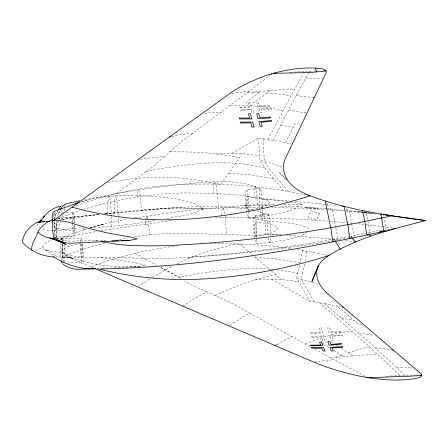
<?xml version="1.0" encoding="UTF-8"?>
<svg xmlns="http://www.w3.org/2000/svg" width="448" height="448" viewBox="0 0 448 448"><rect width="100%" height="100%" fill="white"/><g stroke="black" fill="none" stroke-linecap="round" stroke-linejoin="round"><path stroke-width="0.34" stroke-dasharray="2.24 1.68" d="M100.772 230.765L138.505 225.103L145.673 224.599L145.673 224.045A18.34 1.77 87.3 0 1 147.93 219.514M213.427 193.34L213.433 191.699A23.111 2.229 87.3 0 1 215.303 182.37A23.111 2.229 87.3 0 1 217.902 200.883L218.193 206.573L235.39 206.158L245.689 205.363M262.265 219.884L262.265 219.649A16.307 1.574 87.3 0 1 264.04 214.519A16.307 1.574 87.3 0 1 265.742 234.528L265.742 234.702M270.502 235.525L270.508 233.542A14.106 1.361 87.3 0 0 269.041 216.233A14.106 1.361 87.3 0 0 267.501 220.668L267.495 223.933A14.106 1.361 87.3 0 0 268.178 236.006M83.507 209.356L105.532 203.23L126.756 198.766L137.558 197.058L137.665 194.55A18.34 1.77 87.3 0 1 139.518 192.31A18.34 1.77 87.3 0 1 141.31 210.14L141.327 210.75L105.431 213.87M215.191 217.515L221.586 217.42L221.676 215.617M221.698 215.018L221.771 213.214A23.111 2.229 87.3 0 1 224.106 210.392A23.111 2.229 87.3 0 1 226.369 232.87L226.414 234.679M106.092 240.789L95.267 240.453L72.839 241.086A28.073 19.606 5.8 0 1 59.063 239.025L56.526 237.966L56.879 233.139A14.106 1.361 87.3 0 0 56.526 221.407M62.255 209.395L61.152 213.623M367.074 232.876L351.282 236.001L351.221 236.421A23.374 2.257 87.3 0 1 351.081 237.143M382.564 230.026L378.437 230.53L368.166 232.854A23.38 2.257 87.3 0 1 368.026 233.582M64.646 208.096L63.588 212.509M302.411 250.342L300.02 262.774M304.55 264.085L301.28 279.048L314.362 301.907M305.066 261.352L306.992 251.121M62.054 242.234A14.106 1.361 87.3 0 1 62.356 238.269L69.042 236.561L97.602 231.286M299.622 264.802L296.699 277.984L309.786 301.314L326.077 303.733L341.006 306.746M37.57 223.602L37.447 224.7L39.878 227.842M54.499 236.27L54.516 236.208A12.208 1.176 87.3 0 0 54.673 225.142A12.208 1.176 87.3 0 0 53.469 214.099M62.356 238.269L62.39 238.134A27.182 24.808 34.6 0 0 56.846 238.426M60.094 216.871L59.438 218.921M57.574 230.026L61.023 220.046M57.781 238.521L56.566 237.832M63.011 214.446L61.253 219.458M55.194 230.238L55.569 229.113A71.036 16.055 -70 0 1 56.185 227.231L58.268 221.855M285.55 142.638L295.282 123.267L300.944 124.466M273.101 140.258L293.731 100.156L308.902 72.442M268.106 139.446L289.845 97.754L303.537 73.371M53.598 218.988L57.635 211.042M60.172 210.28L56.913 216.742M309.21 71.91L309.551 71.305M60.878 239.12L62.989 236.998L86.778 228.922M221.071 184.318L242.178 153.72M164.259 156.626L153.849 165.911L133.549 180.824M140.235 159.432L151.799 157.584L164.567 156.615L182.022 141.198L248.528 91.846L270.245 75.051M247.755 217.459L261.391 216.81L284.564 212.475L293.048 209.446L302.193 204.17L291.99 202.222A55.849 8.053 5.7 0 0 290.343 201.992M269.959 90.518L254.363 102.581L245.952 102.256L261.05 91.286M229.785 325.545L238.095 319.698L249.586 313.096L310.895 347.071M277.116 344.63L282.828 341.169L291.99 336.661M182.79 306.163L195.81 297.707L207.038 291.844L233.111 303.862L249.586 313.096M116.458 193.631L133.515 180.841M149.537 279.093L138.706 286.166M232.03 153.278L258.535 138.124L274.826 140.549L290.987 143.842M202.328 209.496L204.154 208.818A1035.065 966.874 -17.4 0 1 263.53 207.497M152.533 277.301L172.172 266.302M307.317 232.182C301.498 235.732 295.03 238.213 288.322 239.422L269.55 242.777L255.909 243.426A14.106 1.361 87.3 0 1 253.865 221.318A14.106 1.361 87.3 0 1 256.312 223.418A14.106 1.361 87.3 0 1 255.909 243.426M80.926 243.55C74.178 244.597 66.332 245.851 61.438 251.138C66.942 256.088 75.13 256.458 82.102 256.889M261.218 207.609L266.364 205.145L269.853 202.339L266.09 199.858L260.837 197.921L246.932 196.403M255.634 236.41A7.056 0.683 87.3 0 0 255.836 226.402A7.056 0.683 87.3 0 0 254.61 225.355A7.056 0.683 87.3 0 0 255.634 236.41C263.194 235.06 272.395 234.338 278.012 228.306C271.897 222.83 262.702 222.981 255.086 222.37M215.034 295.506C234.618 286.703 254.822 278.572 275.979 274.607M58.811 221.234C42.011 227.41 70.868 231.386 73.948 230.922M177.139 263.816C194.197 255.444 212.302 249.234 230.922 245.414L238.263 243.942M322.218 343.616L326.329 342.138M46.967 250.97L45.175 249.738L51.498 251.462L62.188 252.47L67.48 255.685L72.834 258.21L62.614 257.382A27.182 24.808 34.6 0 1 42.879 246.954L36.848 250.253L34.367 250.942M57.568 218.798L80.181 210.47M336.123 357.358L341.947 355.152M305.491 344.098C320.359 337.915 335.871 332.388 352.033 331.162M348.393 352.75L361.71 348.561L369.611 346.853M61.919 219.901L73.422 217.47M80.914 201.936C117.964 191.654 156.374 187.029 194.544 183.12C216.479 181.401 239.646 179.385 260.299 188.731L246.658 189.381M83.502 229.942L86.643 228.967M104.742 243.001L78.646 250.617L65.044 255.842A7.84 0.431 -3 0 0 62.961 256.06M204.54 113.557L211.036 112.588L221.452 112.078M171.724 136.55L179.99 134.68L193.054 133.101M259.067 208.275L260.148 207.962M82.432 201.477L89.124 199.578M90.048 227.909L103.958 224.118L90.412 227.797M97.367 225.82L118.412 220.707L127.434 219.01M115.494 240.436L128.542 237.81M302.036 204.299L297.634 204.663L283.119 204.652M145.746 171.601L158.76 168.963L176.658 166.102L194.404 164.08L212.117 162.865L224.358 162.697L236.712 163.318L248.954 164.735L264.706 167.798M160.72 267.338L178.948 277.29L200.771 273.14L227.601 269.774L251.513 268.374L263.738 268.604L273.386 269.354M114.229 267.674L139.994 266.442L145.505 265.227L136.808 263.038L100.598 257.426L78.036 257.65A28.073 2.296 -1 0 1 64.865 257.494L62.614 257.382A7.745 0.426 -3 0 1 60.945 257.342M257.97 208.544L247.481 210.442A7.056 0.683 87.3 0 1 246.456 199.388A7.056 0.683 87.3 0 1 247.682 200.435A7.056 0.683 87.3 0 1 247.481 210.442M107.806 182.79C141.764 175.638 177.173 175.42 211.176 182.538L219.52 184.262M84.582 199.618C112.179 194.309 140.638 194.51 168.459 197.91C180.438 199.511 193.497 201.27 203.358 208.869L197.254 211.859A63.28 32.273 -0.2 0 1 187.785 214.782L164.903 218.954M350 236.247L308.958 243.522L273.224 248.797L229.74 253.87L188.586 257.348M348.97 237.871L334.751 240.386L334.365 239.159L334.27 239.82A23.391 2.257 87.3 0 1 334.13 240.542M349.653 237.742L353.679 236.992M145.673 224.599L159.449 222.258A544.684 452.178 4.4 0 1 171.226 220.623M333.418 240.615L326.743 241.769A1262.106 1178.957 -17.4 0 1 203.986 256.34L178.73 257.858A483.818 451.948 -17.4 0 1 132.132 257.947L100.598 257.426M154.812 220.612C133.269 224.157 111.552 226.845 89.729 227.735M134.355 236.863C150.954 233.912 167.849 233.397 184.671 233.279L249.889 235.295A92.092 29.697 5.8 0 0 259.017 235.066L270.508 234.248L281.714 234.254M137.558 197.058L160.894 194.135L182.997 192.886L214.032 193.362L237.238 195.014A92.092 31.287 6 0 1 246.848 196.33L259.358 198.744L280.801 200.799A55.849 8.053 5.7 0 1 287.566 201.617M134.551 217.834C173.488 213.097 213.259 203.633 252.532 209.675M62.11 219.503L99.501 214.491M231.902 93.358L234.063 93.061A9.559 8.932 -17.4 0 1 234.45 93.016L249.39 91.185M314.39 362.057L318.377 361.508A9.559 8.932 -17.4 0 1 318.763 361.463L333.704 359.632M105.235 213.819C135.974 210.655 166.762 207.402 197.674 206.741L218.182 206.573M330.691 357.98L355.874 355.488L377.748 354.312M244.714 205.464L262.27 204.31L274.641 204.478M247.374 92.697L272.586 90.317L294.493 89.23M57.702 218.585L97.888 214.502M104.838 213.802L116.654 212.604M65.223 217.818L98.319 214.542M141.327 210.75L155.411 209.401A544.684 148.96 -5 0 1 183.568 207.088M215.628 154.039C230.238 152.611 245.067 153.233 259.498 156.016M140.448 210.314L157.937 208.97L179.514 208.102L203.358 208.869L196.174 208.421A63.28 10.623 -2.5 0 0 185.735 208.258L183.702 208.264M255.198 280.017C269.808 278.594 284.631 279.216 299.068 281.999M386.086 376.32L392.98 375.855M394.358 375.771L405.238 375.2A200.922 188.373 -10.2 0 1 415.111 375.077M169.921 151.883C193.122 151.631 216.586 152.678 239.277 157.741M84.47 228.015C70.336 227.377 55.546 233.044 41.798 229.13M289.878 72.251L309.786 71.288A200.922 186.614 -24.2 0 1 316.305 70.952M53.648 212.979L63.045 212.531M66.433 212.369L73.209 212.044A12.208 1.176 87.3 0 1 74.883 224.61M254.817 215.348L268.453 214.698L256.29 210.566M54.594 237.278L74.155 236.342M61.174 238.974L81.368 238.011M67.402 263.021L82.314 262.31M102.39 268.24L107.268 268.005M139.994 266.442C115.982 268.094 91.638 265.138 68.897 257.163A25.194 1.921 17.6 0 1 65.044 255.842L92.719 267.669M221.586 217.42L237.098 217.375L249.648 217.969L267.501 220.965L286.63 222.712C294.577 224.045 303.57 224.577 310.162 229.544L310.184 229.992M210.006 243.768L228.939 243.701L249.172 244.429A479.17 447.602 -17.4 0 1 291.351 248.612M305.743 77.986L322.459 78.534M396.581 367.203L412.748 367.752M245.661 205.363L252.398 205.391A1093.646 1021.597 -17.4 0 1 269.982 205.744M230.496 105.314C248.063 105.006 265.916 106.042 282.867 110.953M296.178 95.547L312.9 97.58M375.43 347.872L392.823 350.011M363.698 211.344L364.588 212.358L366.498 212.934L370.222 233.839M62.026 243.578A14.106 1.361 87.3 0 0 62.121 249.822L62.625 257.382L63.722 257.438M252.812 92.098L259.442 92.456M261.29 198.957L261.834 198.996A1732.674 1618.646 -17.3 0 1 288.87 201.023M272.384 234.276L272.927 234.31A1732.674 1618.4 -17.6 0 1 277.782 234.64M248.623 217.907L256.357 218.002A1093.646 1021.597 -17.4 0 1 326.558 221.032L327.886 221.144M228.861 173.135L249.665 174.843L273.594 178.64M255.282 257.27L276.091 258.978L299.706 262.69M288.562 110.102L306.947 113.109M358.568 333.004L373.755 335.373M266.801 92.966L281.87 94.371L290.814 95.973M327.617 209.737L325.528 209.586A1035.065 966.874 -17.4 0 0 271.902 207.57M328.311 209.787L343.577 210.879M325.92 208.695L322.599 208.426A1093.646 1021.597 -17.4 0 0 278.768 206.024M326.581 208.751L363.3 212.212M330.54 221.357L351.534 223.194L349.485 211.378L347.575 210.588L346.074 208.723M280.829 125.132L293.278 127.26M341.46 318.175L353.909 320.303M345.66 211.03L361.676 212.486M362.354 212.548L373.302 213.685M358.165 223.843L381.746 226.503M325.119 204.394L317.229 203.588A1732.674 1618.646 -17.3 0 0 295.098 201.544M326.53 203.342L327.09 204.596L337.915 205.761M373.985 213.758L376.023 213.982M345.559 240.66L353.119 241.489M364.588 212.358L370.098 212.979M363.031 212.24L357.521 211.557L361.536 212.061M363.72 212.324L371.179 213.248M371.857 213.332L373.212 213.5M364.879 212.481L373.738 213.595M382.385 226.582L392.896 227.937M276.858 269.73L288.215 271.432L297.903 273.493M361.799 324.755L358.344 324.061L336.806 305.822M95.267 240.453L97.966 240.99M306.236 194.958L280.566 190.137A479.17 447.602 -17.4 0 0 230.429 184.75L210.19 184.016L189.907 184.106A336.543 314.373 -17.4 0 0 120.238 192.724L110.449 195.07A336.543 314.373 -17.4 0 0 75.824 205.761M326.945 255.058L299.314 249.816A479.17 447.602 -17.4 0 0 297.326 249.502M258.535 138.124L259.717 160.227L273.134 163.794L283.466 167.597M296.699 277.984L310.117 281.546L318.534 284.592M206.769 291.973L191.178 284.777L184.761 280.874M365.109 376.382L313.891 348.729M271.6 279.261L309.786 301.314M160.675 267.316L178.595 277.071M135.201 253.31L157.035 265.317M323.579 344.764L329.504 348.118M333.654 350.459L344.35 356.507M331.677 342.574L332.87 343.302M336.454 345.481L337.646 346.209M341.23 348.387L353.248 355.706M178.948 277.29L181.272 278.723M271.09 270.687L254.274 256.407M271.634 271.124L281.747 279.698M324.358 303.442L370.014 343.034L405.003 375.211M239.82 243.998L252.258 254.677M319.357 302.635L367.461 344.887L399.986 375.446M286.955 180.13L278.746 171.892L286.782 180.102M288.243 191.442L269.444 169.193L264.298 161.297L263.11 138.723M283.668 190.663L264.863 168.039L259.717 160.227M327.09 204.596L330.562 209.076L332.478 210.084L335.569 226.794M334.751 240.386L335.748 241.965M368.2 232.641L368.502 233.621M351.282 236.001L351.708 237.362M338.738 242.206L339.556 245.941M354.514 238.532L354.659 239.266M335.815 228.038L338.167 239.882L328.311 238.874A1732.674 1618.4 -17.6 0 0 286.793 235.29M351.658 223.815L354.206 236.841M386.098 230.009L383.886 217.062M383.617 215.432L383.684 215.83M62.586 257.006L62.614 257.382M118.149 215.522L116.81 199.73A17.366 1.674 87.3 0 0 115.606 195.894L114.778 200.01L114.464 212.834M149.391 234.73L149.218 231.33A18.34 1.77 87.3 0 0 148.03 220.08M118.227 217.532L118.474 225.585M262.354 207.575L262.259 203.986A14.106 1.361 87.3 0 0 260.49 189.011A14.106 1.361 87.3 0 0 259.336 197.966L259.431 201.561A14.106 1.361 87.3 0 0 259.846 208.18M257.488 204.669L257.482 204.411A16.307 1.574 87.3 0 0 255.433 187.102A16.307 1.574 87.3 0 0 254.1 197.456L254.106 197.646M64.826 205.066L64.87 206.886M42.879 246.954L42.862 245.767A27.182 24.808 34.6 0 1 53.295 239.249M177.974 245.868A336.543 314.373 -17.4 0 0 138.981 252.409L129.192 254.75A336.543 314.373 -17.4 0 0 90.793 266.846A336.543 314.373 -17.4 0 0 93.962 267.714M270.458 238.246A14.106 1.361 87.3 0 1 268.386 237.81M107.811 213.534A29.966 2.895 87.3 0 1 108.125 200.418L108.942 196.319A17.209 1.663 87.3 0 1 110.141 200.133L111.132 210.006A29.966 2.895 87.3 0 1 111.474 215.841M81.76 243.813A6.759 0.655 87.3 0 1 82.544 254.498A6.759 0.655 87.3 0 1 81.435 253.546A6.759 0.655 87.3 0 1 81.407 243.51M63.678 262.5A12.208 1.176 87.3 0 1 63.006 258.882L62.714 256.2A12.208 1.176 87.3 0 1 62.306 242.234M62.334 241.702A12.208 1.176 87.3 0 1 63.739 241.035M64.221 244.468A12.208 1.176 87.3 0 1 64.557 262.08M82.522 243.594A12.208 1.176 87.3 0 1 83.003 259.986A12.208 1.176 87.3 0 1 81.306 258.009L81.015 255.326A12.208 1.176 87.3 0 1 80.539 243.18M80.578 241.931A12.208 1.176 87.3 0 1 82.37 242.312M61.365 260.646A12.208 1.176 87.3 0 1 61.118 258.978L60.827 256.29A12.208 1.176 87.3 0 1 60.418 242.323M60.626 240.078A12.208 1.176 87.3 0 1 61.74 240.559M62.261 243.902A12.208 1.176 87.3 0 1 62.955 255.282L62.95 258.11A12.208 1.176 87.3 0 1 62.849 260.456M262.36 209.591A14.106 1.361 87.3 0 1 261.464 216.854A14.106 1.361 87.3 0 1 259.896 208.74M248.707 211.49A14.106 1.361 87.3 0 1 246.59 212.492M246.518 211.921A14.106 1.361 87.3 0 1 245.767 193.469A14.106 1.361 87.3 0 1 247.492 192.158A14.106 1.361 87.3 0 1 248.724 210.241M111.507 216.507A29.966 2.895 87.3 0 1 111.804 226.234M74.379 225.355A6.759 0.655 87.3 0 1 74.004 230.944A6.759 0.655 87.3 0 1 73.097 225.372M73.007 223.614A6.759 0.655 87.3 0 1 73.338 217.448A6.759 0.655 87.3 0 1 74.273 223.014M316.848 70.93A200.922 186.614 -24.2 0 1 317.934 70.896M56.526 237.972A7.745 5.314 2.5 0 1 54.886 236.981M54.085 221.514A12.208 1.176 87.3 0 0 56.157 237.076L56.403 236.113A12.208 1.176 87.3 0 0 56.207 219.901M54.068 219.167A12.208 1.176 87.3 0 1 54.807 212.873A12.208 1.176 87.3 0 1 56.14 219.195M72.458 223.143A12.208 1.176 87.3 0 0 74.458 236.202L74.704 235.239A12.208 1.176 87.3 0 0 74.906 225.243M72.436 222.516A12.208 1.176 87.3 0 1 73.209 212.044M319.598 213.287L316.714 219.789L307.933 217.314L310.918 210.683L319.598 213.287M241.489 107.201L239.025 107.554L239.238 108.035L251.681 106.87L250.354 103.527L248.343 103.718L249.458 106.467L241.489 107.201M312.95 336.683L311.108 336.946L311.326 337.837L321.759 336.734L322.89 341.141L324.906 340.956L323.551 335.754L312.95 336.683M243.678 109.586L240.038 109.967L240.257 110.494L250.69 109.637L251.81 112.65L253.82 112.521L252.487 108.942L243.678 109.586M313.107 332.517L310.066 332.842L310.285 333.687L322.734 332.651L321.384 327.695L319.374 327.83L320.505 331.968L313.107 332.517M258.591 102.872L256.575 103.012L257.908 106.506L270.362 106.221L270.15 105.549L268.542 105.482L259.706 105.84L258.591 102.872M333.138 340.284L331.128 340.424L329.778 335.378L342.233 335.059L342.451 335.765L332.035 336.095L333.138 340.284M258.826 108.634L260.047 112.398L262.063 112.465L260.943 109.273L271.393 109.312L271.174 108.668L269.528 108.556L258.826 108.634M329.482 332.315L328.961 332.349L327.617 327.572L329.627 327.6L330.758 331.576L341.202 331.615L341.421 332.321L329.482 332.315M308.224 207.62L304.864 207.542L310.251 208.572L318.349 208.785L312.956 207.844L308.224 207.62"/><path stroke-width="0.67" d="M317.929 266.7L311.875 281.686L318.438 265.636M52.847 219.66A27.182 23.05 -54.9 0 0 38.214 230.955C36.91 237.328 31.192 242.754 31.713 249.732L32.525 250.566L33.678 250.936M60.48 209.714C63.241 201.869 73.03 203.101 79.509 200.665M58.262 210.039L60.659 206.091L61.656 205.694M53.362 212.257L54.835 211.03L79.184 202.468M38.226 222.678L44.632 216.026L43.389 217.403C47.589 211.786 53.637 207.508 60.57 206.108M271.135 74.323L273.963 73.147A90.222 31.007 -0.7 0 1 287.168 70.14A50.131 17.226 -0.7 0 1 310.218 67.967A26.852 9.229 -0.7 0 1 322.79 68.914A11.726 4.032 -0.7 0 1 326.262 72.442L285.667 157.914A168.538 57.921 -0.7 0 0 283.444 167.031L283.545 169.316A168.538 57.921 -0.7 0 0 291.508 184.934A95.306 32.754 -0.7 0 0 310.162 195.793C347.144 209.843 386.624 215.27 425.6 220.567C392.526 229.236 358.31 237.227 328.905 255.472A95.306 32.754 -0.7 0 0 317.52 267.764A168.538 57.921 -0.7 0 0 319.458 283.674L320.774 285.897A168.538 57.921 -0.7 0 0 328.574 294.538L420.868 373.66A11.726 4.032 -0.7 0 1 419.686 377.412A26.852 9.229 -0.7 0 1 408.066 379.512A50.131 17.226 -0.7 0 1 384.35 379.579A90.222 31.007 -0.7 0 1 369.673 377.899L367.326 377.535A90.222 31.007 -0.7 0 1 356.138 375.368A201.247 69.16 -0.7 0 1 316.053 363.087L94.646 268.492M38.87 222.382L42.151 219.99L38.584 222.477M274.882 345.526L276.556 344.854M55.104 219.778L53.872 220.265A7.84 5.376 2.5 0 0 52.214 221.861M75.258 203.683L79.027 202.518M384.294 231.202L367.349 234.937M378.918 232.064L385.605 230.636L386.305 231.162M387.598 230.21L390.253 229.645M391.586 229.359L396.234 228.368M367.17 234.976C279.502 253.411 190.389 267.17 100.682 268.929M55.378 238.728C60.228 241.942 66.153 243.432 71.949 243.169L129.702 240.408L137.211 238.818L130.782 237.104L105.767 232.596L88.385 228.306L67.872 221.995L57.288 220.198A25.194 12.281 23.5 0 0 53.872 220.265L231.084 92.568A201.247 69.16 -0.7 0 1 262.394 76.882A90.222 31.007 -0.7 0 1 271.908 73.724M39.043 222.404L41.199 222.118M371.61 377.513L368.855 377.77L401.962 376.415A200.922 188.373 -10.2 0 0 421.691 375.25A200.922 188.373 -10.2 0 0 420.594 375.206M49.47 221.161L37.302 222.286C29.73 226.033 22.938 233.598 22.428 242.323L26.886 246.607L31.87 250.191M42.823 221.956L44.52 221.822M275.318 73.192L273.241 73.349L306.538 72.604A200.922 186.614 -24.2 0 0 326.077 70.829A200.922 186.614 -24.2 0 0 324.453 70.818M95.43 268.57L80.108 269.304C74.099 269.539 67.838 267.943 63.017 264.27M129.702 240.408L121.268 240.705M118.569 240.8L111.686 240.89M94.606 268.99C80.175 269.074 65.677 264.93 53.704 256.81L54.247 256.978C47.303 256.676 40.443 254.834 34.3 251.586M169.568 136.864L170.531 136.892M342.042 206.214L344.837 206.522M355.914 241.797L355.18 241.713L355.258 242.071L352.022 237.81M380.33 214.222L381.601 214.385L380.906 213.982L382.497 223.026A23.274 2.246 87.3 0 0 383.701 230.518A23.274 2.246 87.3 0 0 384.653 230.843M382.934 214.558L384.938 214.816M386.271 214.99L392.269 215.762L357.605 222.919L322.784 229.163A1262.106 1178.957 -17.4 0 1 200.026 243.734L174.77 245.252A483.818 451.948 -17.4 0 1 128.167 245.342L116.558 244.244L101.332 241.668M385.762 215.051L387.134 215.23M388.511 215.404L390.578 215.673M391.955 215.846L425.6 220.567M308.196 195.373L310.162 195.793A479.17 447.602 -17.4 0 1 190.333 218.943A336.543 314.373 -17.4 0 1 72.05 207.161M313.572 97.686L314.205 97.832M342.238 307.026L343.47 307.306M392.823 350.011L393.456 350.157M49.7 238.006L60.295 241.405M60.318 241.388L51.374 238.19L66.158 244.406L53.071 238.241L63.515 243.074L60.962 241.612M366.436 377.059L367.326 377.535M362.656 210.622L365.198 223.401A23.38 2.257 87.3 0 0 366.548 233.33L366.962 234.64A23.38 2.257 87.3 0 0 367.707 234.584M325.22 201.046L331.302 230.367A23.391 2.257 87.3 0 0 332.858 241.198A23.391 2.257 87.3 0 0 333.637 241.791M340.217 249.06L335.748 241.965M368.956 234.494C369.152 234.853 370.535 236.617 370.591 235.883M344.327 206.819L344.03 206.321L348.253 226.962A23.374 2.257 87.3 0 0 349.81 237.81A23.374 2.257 87.3 0 0 350.762 238.14M315.633 68.102L316.322 71.943M328.905 255.472A479.17 447.602 -17.4 0 1 209.076 278.622A336.543 314.373 -17.4 0 1 97.143 268.554M62.423 263.133A12.208 1.176 87.3 0 1 61.449 261.122M54.79 238.168A27.182 23.05 -54.9 0 1 38.226 232.142M54.27 237.166A12.208 1.176 87.3 0 1 52.27 224.112L52.186 220.998A12.208 1.176 87.3 0 1 53.021 213.007M271.32 120.478L258.877 121.699L260.221 126.47L262.231 126.213L261.1 122.248L271.538 121.218L271.32 120.478M341.085 343.487L330.915 344.506L329.795 341.331L327.785 341.55L329.118 345.302L341.566 344.142L341.085 343.487M270.29 117.046L259.851 117.757L258.72 113.574L256.71 113.624L258.059 118.658L267.932 118.11L270.508 117.757L270.29 117.046M342.373 346.573L329.924 347.446L331.257 350.93L333.267 350.879L332.153 347.911L342.591 347.25L342.373 346.573M253.994 126.941L251.983 127.002L250.852 122.87L240.408 123.01L240.19 122.153L252.65 121.99L253.994 126.941M321.563 342.02L319.547 342.082L320.667 345.089L310.218 345.218L310.436 345.75L322.89 345.593L321.563 342.02M251.832 118.894L239.372 118.916L239.148 118.014L249.598 118.104L248.466 113.702L250.477 113.708L251.832 118.894M323.697 347.665L311.237 347.659L311.45 348.146L321.899 348.253L323.014 351.002L325.024 350.997L323.697 347.665"/></g></svg>
